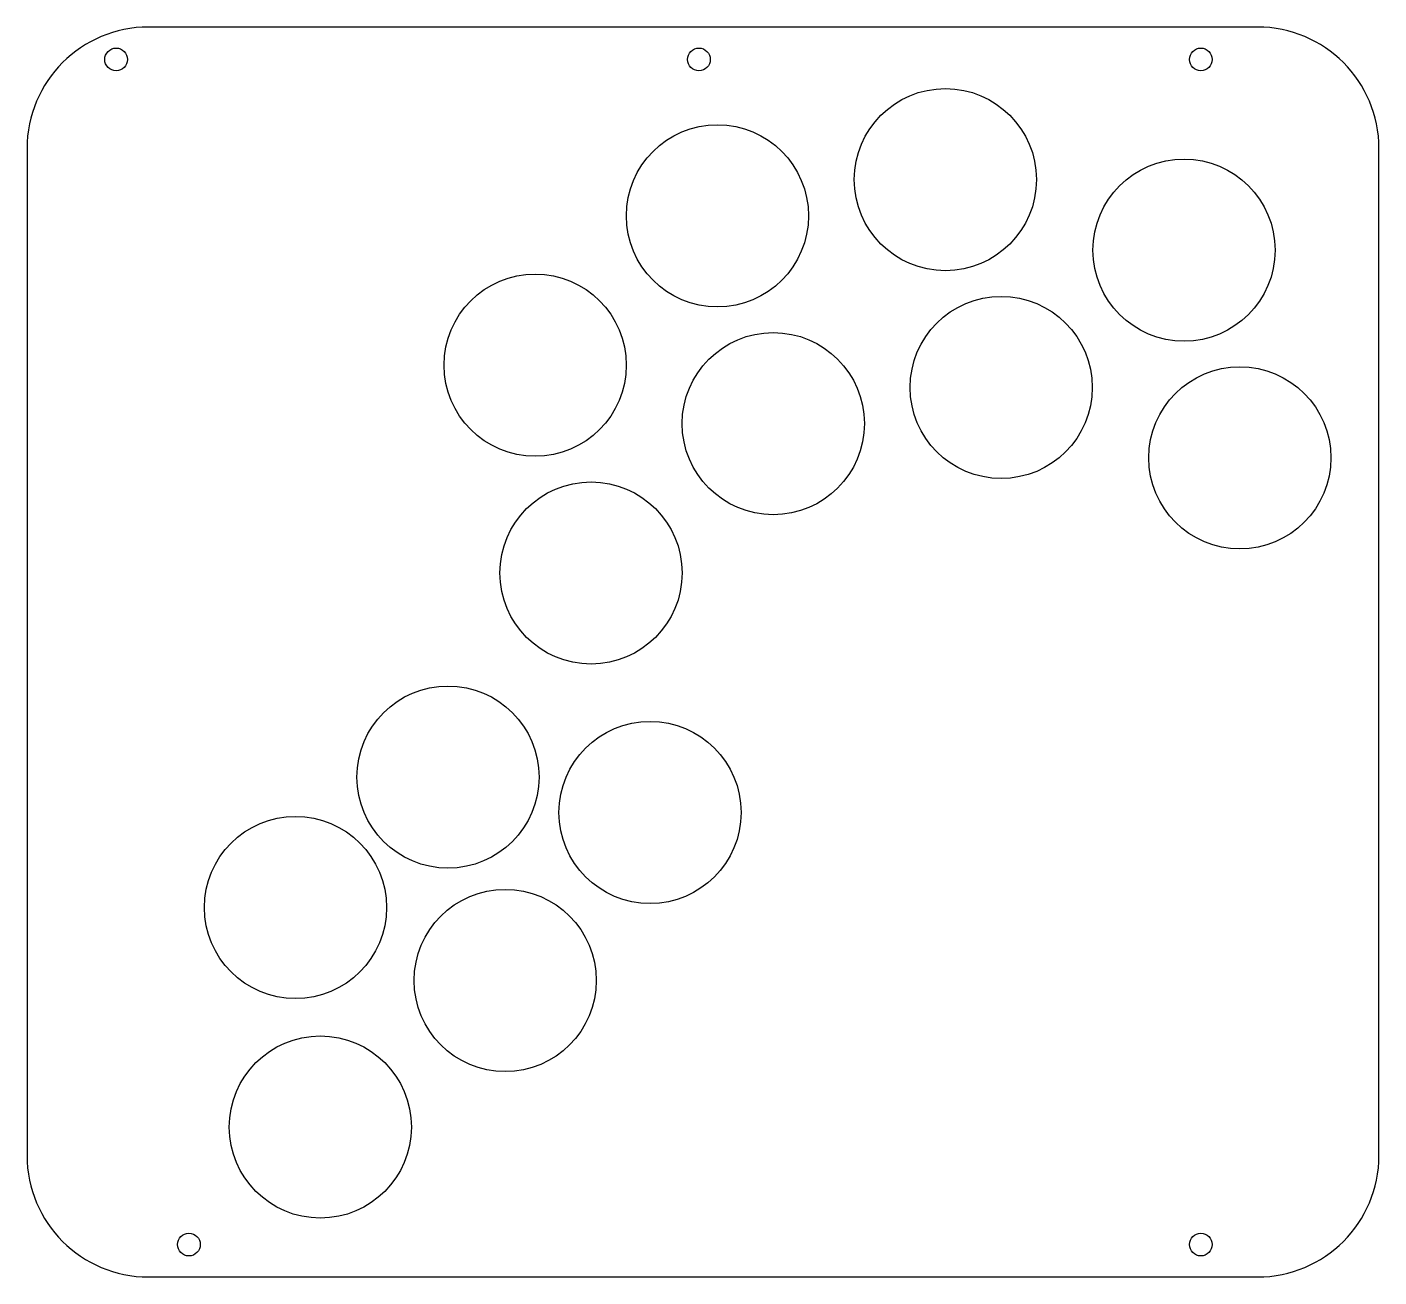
# Model space of a CAD drawing. Header units: inches. Extents: x 0 to 167, y 0 to 154.
import ezdxf

# ---------------------------------------------------------------- set-up
doc = ezdxf.new("R2010")
doc.units = ezdxf.units.IN
doc.header["$MEASUREMENT"] = 0

msp = doc.modelspace()

# ---------------------------------------------------------------- linework, layer by layer
at = {"color": 1}
for p, q in [((152, 154.4), (15, 154.4)), ((0, 139.4), (0, 15)), ((167, 15), (167, 139.4)), ((15, 0), (152, 0))]:
    msp.add_line(p, q, dxfattribs=at)
for centre, radius in [((11, 150.4), 1.4), ((83, 150.4), 1.4), ((145, 150.4), 1.4), ((113.44, 135.55), 11.25), ((85.28, 131.08), 11.25), ((142.92, 126.84), 11.25), ((62.77, 112.63), 11.25), ((120.34, 109.88), 11.25), ((92.18, 105.41), 11.25), ((149.82, 101.18), 11.25), ((69.67, 86.96), 11.25), ((52, 61.75), 11.25), ((76.96, 57.38), 11.25), ((33.16, 45.64), 11.25), ((59.07, 36.62), 11.25), ((36.23, 18.52), 11.25), ((20, 4), 1.4), ((145, 4), 1.4)]:
    msp.add_circle(centre, radius, dxfattribs=at)
for centre, start, end in [((15, 139.4), 90, 180), ((152, 139.4), 0, 90), ((15, 15), 180, 270), ((152, 15), 270, 0)]:
    msp.add_arc(centre, 15, start, end, dxfattribs=at)

doc.saveas('drawing.dxf')
